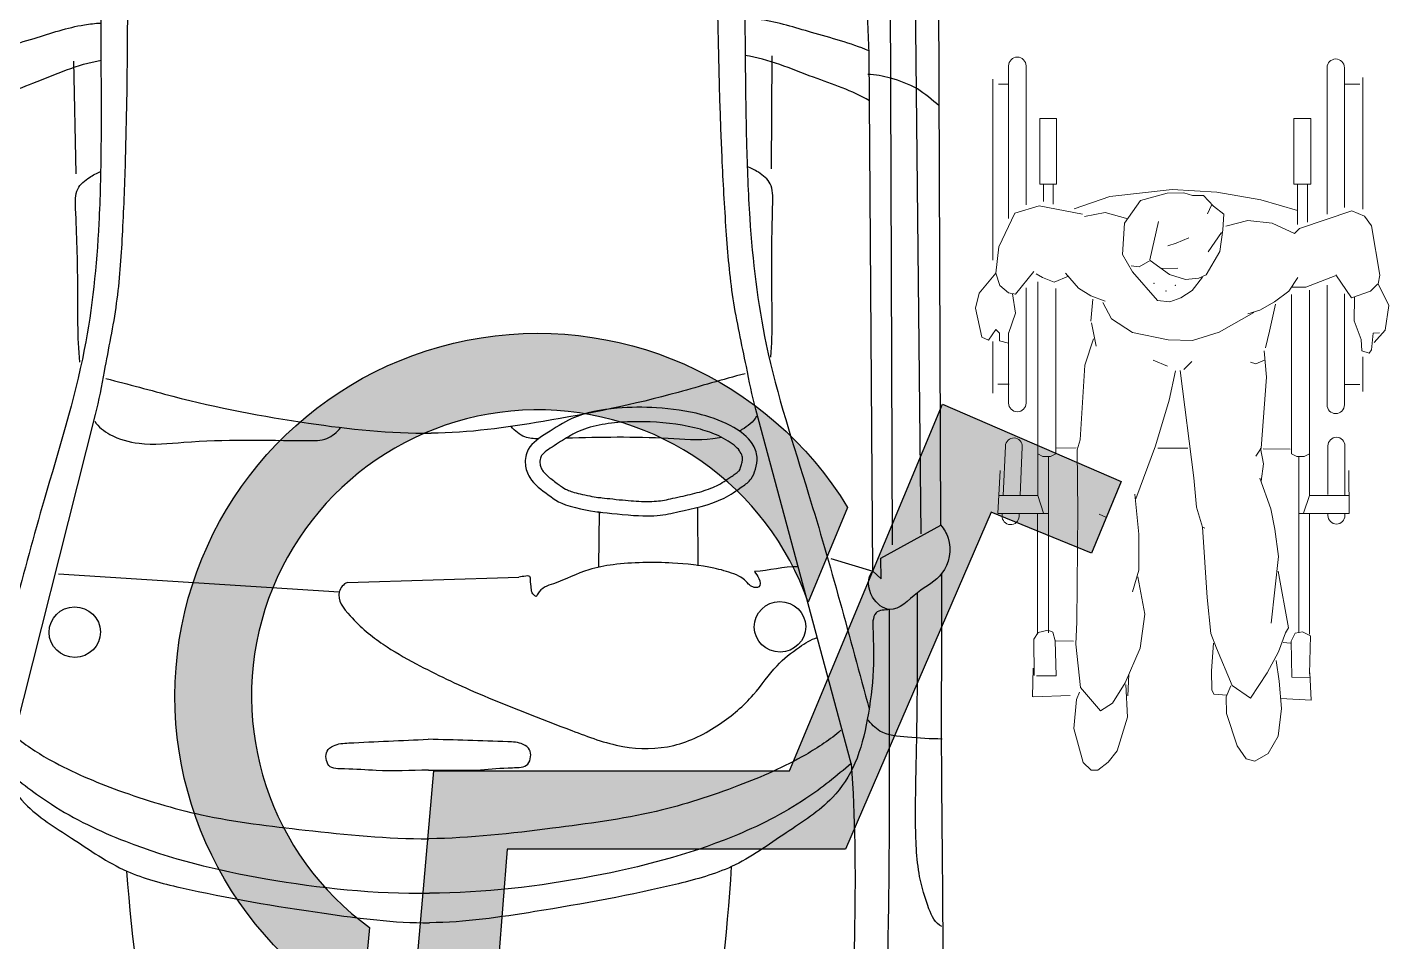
# Model space of a CAD drawing. Header units: millimetres. Extents: x 2508 to 2607, y 837 to 997.
# Drawn here: x 2547.629 to 2549.904, y 869.672 to 871.2 of the extents above; entities that cross this region are included whole.
import ezdxf

# ---------------------------------------------------------------- set-up
doc = ezdxf.new("R2010")
doc.units = ezdxf.units.MM
doc.layers.add('PERSONAS', color=151, linetype='Continuous', lineweight=0)

# ---------------------------------------------------------------- blocks, each defined once
blk = doc.blocks.new('AUDI_A4_P')
for p, q in [((-1.246460763952086, 0.706335508330227), (-0.6540178242619277, 0.5515058532714932)), ((-0.9198240955992105, 0.6157325830257321), (-0.9534327140395931, 0.1467945115141447)), ((-0.2519564947084518, 0.5809092488408396), (-0.0632760170225879, 0.5835352218234675)), ((-0.9377486921007403, 0.133136130707328), (-0.9310269684126524, -0.1536900590143659)), ((-0.823685777372873, -0.2884862600444649), (-0.9144949156628854, -0.2864585336754999)), ((-0.8176983306402121, -0.4527312697390755), (-0.9144949156628854, -0.4527312697390755)), ((-1.246460763952086, -0.7063355083301985), (-0.6540178242619277, -0.5515058532714647)), ((-0.2519564947084518, -0.5809092488408112), (-0.0632760170225879, -0.5835352218234107)), ((-0.9039204074374538, -0.6746805155304685), (-0.9255029013561966, -0.7451678081065154)), ((-0.9255029013561966, -0.7451678081065154), (-0.9387139792985977, -0.7586364673776131)), ((-0.9255029013561966, -0.7451678081065154), (-0.06049986881555469, -0.7451678081065154)), ((-0.06049986881555469, -0.7451678081065154), (0.2978067929874442, -0.7341364192541278)), ((-0.9387139792985977, -0.7586364673776131), (-0.9039204074374538, -0.7586364673776131)), ((-0.9039204074374538, -0.7586364673776131), (-0.8494984927945097, -0.8591587528086961)), ((-0.8820718256856708, -0.7782619471240082), (0.1313208635128831, -0.7819390859213797)), ((-0.8639755005924599, -0.8260646137912602), (0.4208616467915363, -0.8223874749938886)), ((-0.8494984927945097, -0.8591587528086961), (1.25329134644096, -0.8665130028637122))]:
    blk.add_line(p, q)
for centre in [(-1.017446859819017, 0.5891551543121807), (-1.017446859819017, -0.5891551543121523)]:
    blk.add_ellipse(centre, major_axis=(-9.119371893126444e-13, 0.04293211995417322), ratio=0.983266089403692, start_param=4.712388980363804, end_param=10.99557428754339)
for points, knots in [([(-1.008681121539212, 0.7444150908740141), (-1.036099756318094, 0.7444153595342868), (-1.091296525183111, 0.7470627670009833), (-1.171145923717006, 0.7353922303254024), (-1.245375908845347, 0.7176341105503354), (-1.314437986979499, 0.6720987106677683), (-1.362484317373799, 0.5933159601035527), (-1.420990061686553, 0.5123228240051958), (-1.459029713392283, 0.36700388657286), (-1.48779663131495, 0.1989139018565709), (-1.507449799979611, 0.05899935090360486), (-1.507449799979611, 2.842170943040401e-14)], [0, 0, 0, 0, 0.08225590434051355, 0.1651739975256024, 0.2413831572346403, 0.3093898530920152, 0.4053477897991042, 0.5115074020435803, 0.6033493020972516, 0.8436347970298237, 1.017670980150923, 1.017670980150923, 1.017670980150923, 1.017670980150923]), ([(0.9720817784424867, 0.6897203467185875), (0.9562167678443529, 0.6774750534094096), (0.9205650451041834, 0.6527371552120371), (0.8443479488669254, 0.6375632290704516), (0.7596112565328781, 0.5997044974218113), (0.6440186191765633, 0.5716193413091162), (0.508755488022075, 0.5488192521519863), (0.3030610461269703, 0.5312423292705546), (0.06258391987245204, 0.5395352465524184), (-0.1671165605462193, 0.537439160290802), (-0.3629278938579432, 0.5434918183035506), (-0.5625170103124901, 0.5648015593807543), (-0.8316992490622965, 0.6525343464037974), (-1.035899159298253, 0.7055575400016494), (-1.156334253348518, 0.7373582704294108)], [0, 0, 0, 0, 0.05974967922446957, 0.1269278264630923, 0.2300341216700034, 0.3366745036382101, 0.4822248842626108, 0.641323712188603, 0.9549056111732778, 1.203173400679412, 1.330375148798993, 1.542773415638637, 1.802260924455379, 2.17554503030701, 2.17554503030701, 2.17554503030701, 2.17554503030701]), ([(-0.1398220633128062, 0.745346348492177), (-0.1223331650958244, 0.7164724971506189), (-0.09962044241950707, 0.6455469256733579), (-0.06846373264892236, 0.5775383628116231), (-0.06228213453107401, 0.5378931334178105)], [0, 0, 0, 0, 0.1000351432272048, 0.2184418270067335, 0.2184418270067335, 0.2184418270067335, 0.2184418270067335]), ([(-0.05611645683063671, 0.7450328535348376), (-0.04284303317950844, 0.7142992796558758), (-0.02721085312242622, 0.6537072014019429), (-0.004243495419189003, 0.585080202049113), (-0.0005491321640533897, 0.5472426581088428), (0, 0.5380428986172205)], [0, 0, 0, 0, 2.528586248964196, 4.711884567960642, 5.408214832071728, 5.408214832071728, 5.408214832071728, 5.408214832071728]), ([(-1.246460763952086, 0.7063355083302554), (-1.336035712610396, 0.7126743155390045), (-1.527883551737432, 0.7114600925151251), (-1.822649728568592, 0.6991643176883144), (-2.077758723498221, 0.6799619987886558), (-2.23055464119426, 0.6609249276550315), (-2.280552786391354, 0.6550861281943412)], [0, 0, 0, 0, 0.2693745823607027, 0.5745351499600935, 0.8853386944333168, 1.036318733182858, 1.036318733182858, 1.036318733182858, 1.036318733182858]), ([(-1.246460763952086, 0.7063355083302554), (-1.267243317484144, 0.682136921408528), (-1.315904281525491, 0.6209722029425393), (-1.386274287809783, 0.4770876692675472), (-1.439648116575029, 0.2639724880243932), (-1.458306932025039, 0.09153359410660755), (-1.458306932025039, 2.842170943040401e-14)], [0, 0, 0, 0, 0.09477589765036847, 0.2311242171016176, 0.4700258741958336, 0.7400315115747348, 0.7400315115747348, 0.7400315115747348, 0.7400315115747348]), ([(-1.191084278811843, 0.6897364299493631), (-1.206600379812926, 0.6716100391426494), (-1.242198095464801, 0.6166711818221415), (-1.28685104629119, 0.5123458686809954), (-1.331086936384395, 0.370795017520976), (-1.35269134880923, 0.1960379837138362), (-1.367041628227923, 0.06905942080624072), (-1.367041628227923, 2.842170943040401e-14)], [0, 0, 0, 0, 0.07089216780361783, 0.1925845607119597, 0.3348457455278104, 0.507281427840588, 0.7109927877385378, 0.7109927877385378, 0.7109927877385378, 0.7109927877385378]), ([(-0.6540178242619277, 0.5515058532715216), (-0.6303424388307235, 0.5453300236445671), (-0.5682856201995605, 0.5341888658772973), (-0.4694375198751004, 0.5123822751639864), (-0.3520114913227985, 0.5037428201765692), (-0.1448735428118084, 0.4935550723685935), (0.1408334591254743, 0.4930986148240777), (0.4689072845524151, 0.4807727205717356), (0.7523152499891239, 0.497573082299283), (0.9948945193542045, 0.5425017604117386), (1.225265107056998, 0.5882738991001304), (1.46504742075507, 0.5795097997886103), (1.632383733051881, 0.5818565902740147), (1.72889291822014, 0.5745322713381142), (1.736876551272815, 0.5741636003562576)], [0, 0, 0, 0, 0.07332523725422767, 0.1888964821516976, 0.3030393003446282, 0.4258209451540972, 0.8112424228585653, 1.159737155419864, 1.410579568502882, 1.660622690328821, 1.899626526969711, 2.111450368672797, 2.377727443740249, 2.40170301959688, 2.40170301959688, 2.40170301959688, 2.40170301959688]), ([(-0.5666059845977998, 0.5771033064982873), (-0.5241356659532812, 0.5811428224562007), (-0.4371448661534032, 0.5784878743097295), (-0.344080110716618, 0.5810867732628253), (-0.2767467003178581, 0.5835184681571093), (-0.2581741294574726, 0.5610305944451284), (-0.2506853996787299, 0.546528323051291), (-0.2480325077202679, 0.5401608957792234)], [0, 0, 0, 0, 3.267855579229088, 6.568707710326668, 7.399662597450547, 8.09938510936221, 8.621704537030322, 8.621704537030322, 8.621704537030322, 8.621704537030322]), ([(-0.6653738152016899, 0.5528121751363244), (-0.674877647676908, 0.5471716651357212), (-0.6928332766377139, 0.5237720992251127), (-0.7074876236790146, 0.471830155969684), (-0.6961346010025977, 0.3601248509279174), (-0.6995521072419706, 0.2589312145004783), (-0.7008582245588286, 0.165082621701572), (-0.68695628055616, 0.1489295567766078), (-0.6792888972344713, 0.1423350059569373)], [0, 0, 0, 0, 0.8429982473716691, 2.122874509014463, 3.99759854471032, 9.17483816725095, 10.01272160502018, 10.75133556680055, 10.75133556680055, 10.75133556680055, 10.75133556680055]), ([(-0.594280426148714, 0.5338820748031594), (-0.6033791484643416, 0.4963917153118587), (-0.6368324902137488, 0.3857470670780287), (-0.6728889815052526, 0.2049722033105752), (-0.6895722818617287, 0.05966665164751817), (-0.6895722818617287, -0.008930626990178325)], [0, 0, 0, 0, 0.1139078886580294, 0.3411538707748505, 0.5435020045044892, 0.5435020045044892, 0.5435020045044892, 0.5435020045044892]), ([(-2.450222307800004, 0.3353044347013281), (-2.3486052819012, 0.3652295841976354), (-2.120629835234695, 0.4115087746484392), (-1.775855358958495, 0.4652922668164194), (-1.534323017994836, 0.4973306516103264), (-1.417451471569848, 0.5051884619513203)], [0, 0, 0, 0, 0.3173741157027127, 0.6957599244951329, 1.047139902929263, 1.047139902929263, 1.047139902929263, 1.047139902929263]), ([(-1.252587475515327, 2.842170943040401e-14), (-1.252609900565972, 0.02906221120210262), (-1.254622548818588, 0.07753746888479895), (-1.248836226099456, 0.1288245234277383), (-1.249683485514595, 0.1660275526601254), (-1.231773948592547, 0.1715047376908672), (-1.218187762200898, 0.1708145406564086), (-1.207009089409041, 0.1551445010184977), (-1.204640057712595, 0.0968016607270954), (-1.202313725012175, 0.04426954979464881), (-1.200948923248461, 2.842170943040401e-14)], [0, 0, 0, 0, 0.08572768667146151, 0.1381048287220762, 0.1641986386418207, 0.1769751223271088, 0.1890325360309019, 0.202812882293829, 0.2286049423553379, 0.3592553559652326, 0.3592553559652326, 0.3592553559652326, 0.3592553559652326]), ([(-0.9377486921007403, 0.133136130707328), (-0.9403497950938231, 0.139616889475036), (-0.9607249941982445, 0.1560661177607301), (-1.004689657854783, 0.1216196816303068), (-1.040835258088293, 0.07848768330904932), (-1.083586263363202, 0.004924241120903616), (-1.133318815119424, -0.0990825041243113), (-1.178356240959204, -0.2148809614481593), (-1.220167187451693, -0.3220821633616424), (-1.220809245857026, -0.4116812131878476), (-1.183539268495622, -0.4864520219998951), (-1.13560997388862, -0.543455666249173), (-1.083753636119013, -0.5787422176263135), (-1.054057937948073, -0.6160036900255932), (-1.039049810778067, -0.6407330535505196), (-1.035851836489087, -0.651294751817062)], [0, 0, 0, 0, 0.527287580459697, 1.647451295278327, 3.48755798881006, 5.099072907082155, 7.968656938695364, 12.23831327532788, 14.47518702348805, 16.61375652672607, 18.74420214397056, 20.63934285726617, 22.22338886570531, 23.4527314138935, 24.28652860280619, 24.28652860280619, 24.28652860280619, 24.28652860280619]), ([(-1.008681121539212, -0.7444150908739573), (-1.036099756318094, -0.74441535953423), (-1.091296525183054, -0.7470627670009549), (-1.171145923717006, -0.7353922303253739), (-1.24537590884529, -0.7176341105502502), (-1.314437986979499, -0.6720987106677114), (-1.362484317373742, -0.5933159601035243), (-1.420990061686496, -0.5123228240050537), (-1.459029713392397, -0.36700388657286), (-1.48779663131495, -0.1989139018565425), (-1.507449799979611, -0.05899935090354802), (-1.507449799979611, 2.842170943040401e-14)], [0, 0, 0, 0, 0.08225590434051355, 0.1651739975256024, 0.2413831572346481, 0.3093898530920074, 0.4053477897991191, 0.5115074020435951, 0.6033493020972394, 0.8436347970298115, 1.017670980150911, 1.017670980150911, 1.017670980150911, 1.017670980150911]), ([(-1.246460763952086, -0.7063355083301701), (-1.267243317484144, -0.6821369214084427), (-1.315904281525434, -0.620972202942454), (-1.38627428780984, -0.4770876692675188), (-1.439648116575029, -0.2639724880242795), (-1.458306932025039, -0.09153359410655071), (-1.458306932025039, 2.842170943040401e-14)], [0, 0, 0, 0, 0.09477589765036847, 0.2311242171015923, 0.4700258741958083, 0.7400315115747096, 0.7400315115747096, 0.7400315115747096, 0.7400315115747096]), ([(-1.191084278811843, -0.6897364299493063), (-1.206600379812926, -0.6716100391425925), (-1.242198095464857, -0.6166711818220847), (-1.286851046291133, -0.5123458686809954), (-1.331086936384509, -0.3707950175208623), (-1.352691348809287, -0.1960379837137509), (-1.367041628227923, -0.06905942080615546), (-1.367041628227923, 2.842170943040401e-14)], [0, 0, 0, 0, 0.07089216780361783, 0.1925845607119855, 0.334845745527809, 0.5072814278406147, 0.7109927877385361, 0.7109927877385361, 0.7109927877385361, 0.7109927877385361]), ([(-1.252587475515327, 2.842170943040401e-14), (-1.252609900565972, -0.02906221120204577), (-1.254622548818588, -0.07753746888479895), (-1.248836226099456, -0.1288245234276815), (-1.249683485514595, -0.1660275526600969), (-1.231773948592547, -0.1715047376908103), (-1.218187762200841, -0.1708145406563801), (-1.207009089409041, -0.1551445010184409), (-1.204640057712595, -0.09680166072703855), (-1.202313725012175, -0.04426954979456355), (-1.200948923248461, 2.842170943040401e-14)], [0, 0, 0, 0, 0.08572768667146151, 0.1381048287220762, 0.1641986386418207, 0.1769751223271088, 0.1890325360309019, 0.202812882293829, 0.2286049423553659, 0.3592553559652322, 0.3592553559652322, 0.3592553559652322, 0.3592553559652322]), ([(-0.594280426148714, -0.5338820748031026), (-0.6033791484643416, -0.4963917153118018), (-0.6369540488497591, -0.3857568883127271), (-0.6709154136343045, -0.2107215834198257), (-0.6895722818617287, -0.07160097674909593), (-0.6895722818617287, -0.008930626990178325)], [0, 0, 0, 0, 0.1139078886580569, 0.3411538707748502, 0.5260187599620019, 0.5260187599620019, 0.5260187599620019, 0.5260187599620019]), ([(-0.9246077693395023, -0.5473039439901299), (-0.9285416078932371, -0.5497676503435684), (-0.9348257452497251, -0.5549760975240758), (-0.9507546727388672, -0.5584922615360313), (-0.9518265413558993, -0.549192989923057), (-0.9506277163381469, -0.542993771754908), (-0.9447891514245157, -0.5358480958268501), (-0.9348047953146761, -0.5277089981137237), (-0.9259258033592346, -0.5073090128725823), (-0.9148146398343329, -0.4685462079542617), (-0.9075297888049931, -0.4004711516239468), (-0.9076800363183111, -0.3302658188777627), (-0.9192319841315566, -0.2625084783351213), (-0.9408313846911369, -0.2221396806828579), (-0.9488270919921433, -0.1891208951770409), (-0.9653719852797735, -0.1821494976603049), (-0.959875220534741, -0.1767687552875827), (-0.9535671733479489, -0.1736359516538073), (-0.944991976922779, -0.1744756767001832), (-0.9378975348227527, -0.1720669490876219), (-0.9256925551300128, -0.1747461205398224), (-0.9308788781675048, -0.160009295377904), (-0.9310269684126524, -0.1536900590143659)], [0, 0, 0, 0, 0.01385970449171667, 0.02783036125810599, 0.03291374498170126, 0.03799710215326643, 0.04657561113268586, 0.05927044583083681, 0.07622142113420699, 0.1105990613900078, 0.1789801045320964, 0.2766959354785217, 0.3173629153489381, 0.3800771187216906, 0.4110544461815477, 0.4160421168598905, 0.4210283697515667, 0.4277211774754557, 0.438743286986216, 0.4448131032587982, 0.450800549991459, 0.4694463160207903, 0.4694463160207903, 0.4694463160207903, 0.4694463160207903]), ([(-0.7004118419311567, -0.1877360234766741), (-0.7002633521316284, -0.1798776155161477), (-0.698551422145556, -0.1624022822365419), (-0.68695628055616, -0.148929556776551), (-0.6792888972344713, -0.1423350059568804)], [9.436432373430813, 9.436432373430813, 9.436432373430813, 9.436432373430813, 10.01272160502018, 10.75133556680063, 10.75133556680063, 10.75133556680063, 10.75133556680063]), ([(-0.823685777372873, -0.2884862600444649), (-0.8260547536694958, -0.3017239409921615), (-0.8143182082603744, -0.2291021784686222), (-0.797443588774513, -0.2089131281814218), (-0.7716716671250197, -0.1731565649713787), (-0.7423844698366793, -0.1637018548214542), (-0.7107599147561814, -0.1694761871331707), (-0.6897990486979211, -0.2049386237529234), (-0.6593340230206195, -0.2507691933456897), (-0.64820436652343, -0.3161750620429586), (-0.6487090208499922, -0.3891318175618892), (-0.6580920066956537, -0.455774599408926), (-0.6789073563082866, -0.5105762267277214), (-0.7045817225528026, -0.5442608904740496), (-0.7324956146914019, -0.5552704607426335), (-0.7529942320782084, -0.550711738435183), (-0.7716082711289687, -0.5441147140741123), (-0.7858988272239458, -0.5231007439351458), (-0.8108812511400174, -0.4874387427014142), (-0.8259285713455711, -0.4076023445824148), (-0.8350622912803942, -0.3760802849443508), (-0.8214122011536347, -0.2757816683425176), (-0.823685777372873, -0.2884862600444649)], [0, 0, 0, 0, 0.03968995942889905, 0.08963400370965957, 0.1312499810561335, 0.1542862157002941, 0.1797268199962483, 0.2207266217996365, 0.2680991407440647, 0.3447664897443913, 0.4095645020962065, 0.4843001208430498, 0.5415149886030437, 0.5817686637341168, 0.6060665441749372, 0.6262474253611314, 0.6436722375040644, 0.6634685700176949, 0.6988790869095391, 0.7758465355839687, 0.8696393944446256, 0.9077310157190258, 0.9077310157190258, 0.9077310157190258, 0.9077310157190258]), ([(-0.798983489683394, -0.2864005846517728), (-0.7982869775788686, -0.2825973307274694), (-0.7974010633713533, -0.2779287570490112), (-0.7953314345598415, -0.2676799056397101), (-0.7941206718103899, -0.2620411695171185), (-0.790457987319428, -0.2467969737112412), (-0.7882168213402565, -0.2403735988409608), (-0.784112238036073, -0.2312834384659936), (-0.7822837632225514, -0.2284516082204391), (-0.7781343668241902, -0.2227570070778881), (-0.7767041531633936, -0.2208776939098414), (-0.7708064737666973, -0.2130714576690025), (-0.7664373774110231, -0.2071582542103556), (-0.7596073172720708, -0.1996409033097848), (-0.7570802097228011, -0.1972496102351329), (-0.7527443267840113, -0.1939341863469224), (-0.7509747810672138, -0.192910431443778), (-0.7470493449332594, -0.1912435133483257), (-0.7449936092441476, -0.1906712200672018), (-0.7394128552074335, -0.1898861264884886), (-0.7355449476137323, -0.190179114383767), (-0.7313415719984846, -0.191418969771604), (-0.7302649826905849, -0.1918739395894136), (-0.7278242584886243, -0.1932027246617167), (-0.7259763598697759, -0.1946619343241593), (-0.7214749547543988, -0.1997242495786224), (-0.7189441151821825, -0.2032605388812954), (-0.7135079114157179, -0.2117023596281342), (-0.7104219385875012, -0.2167510427517527), (-0.7045471615892325, -0.2260886948035079), (-0.7017399857890609, -0.2305472840353957), (-0.6955765047686668, -0.2408018450904592), (-0.692417636007292, -0.2464643812625127), (-0.6871288028866616, -0.2576940871394697), (-0.6849073481440087, -0.2635368511551519), (-0.681057273402871, -0.2760131504094829), (-0.6794657449777901, -0.2825583321020702), (-0.6755645392559586, -0.3028406853314891), (-0.6741150707582051, -0.3172774480745773), (-0.6726785168395963, -0.3459582970056374), (-0.672741787197026, -0.3602554514037024), (-0.6748951986867269, -0.4034087631784189), (-0.678703001206884, -0.4322226534800393), (-0.6895461841503447, -0.4694249479796611), (-0.693265660630459, -0.4796115427224947), (-0.7003827309072221, -0.4946409189829239), (-0.7032727335861182, -0.4999839413501945), (-0.7094284620459348, -0.5098208513176985), (-0.7126390659039998, -0.5141525968880671), (-0.7188618242552138, -0.5207569069286251), (-0.7218281363822143, -0.5232031397081869), (-0.7280549631140047, -0.5269378028470442), (-0.7312706036352097, -0.5281223779356026), (-0.7350090312317548, -0.5287467251143596), (-0.7359855001198525, -0.5287859473714889), (-0.7391990278873664, -0.5285076357701257), (-0.7412557163079327, -0.5281431687229485), (-0.7460252604555535, -0.5269443217312926), (-0.7488895323114093, -0.5261029771753556), (-0.7529816098560218, -0.5246738573956691), (-0.7543972515776431, -0.5239977042959651), (-0.7555877878027104, -0.523278393505251), (-0.7557023505671623, -0.5231938227965998), (-0.7565546484690913, -0.5224173985567688), (-0.7571688418235567, -0.5217815562413364), (-0.7591479182497665, -0.5193910241513322), (-0.7607139492035913, -0.5171883508494943), (-0.7641920630823051, -0.5121278224981722), (-0.7658571510021943, -0.5097135699068644), (-0.7689538428686546, -0.5051719494991289), (-0.7704364845774307, -0.5029672530202163), (-0.7746545909218412, -0.4964879040661572), (-0.7771551569699113, -0.4923527564175743), (-0.7814537727559241, -0.4841191337089299), (-0.7833579647614783, -0.4797976007516525), (-0.786952924356001, -0.4703632375833706), (-0.7885994150249758, -0.4653492867340105), (-0.7931122674312405, -0.4499168827782967), (-0.7955409169975383, -0.4391314565803555), (-0.7989859174350613, -0.4229297409119681), (-0.8002295945887568, -0.4169804054657504), (-0.8024772758106451, -0.4065401622872287), (-0.8034382955931392, -0.4020012976364171), (-0.805693336653178, -0.3890192886289583), (-0.8065598127440126, -0.3808298502648313), (-0.8063056337262537, -0.3626962988586513), (-0.8060628930797975, -0.3569248763249675), (-0.805237731691534, -0.3449407629617554), (-0.8047370658941873, -0.3390737401913384), (-0.8027665479307302, -0.3194530004236924), (-0.8006891126113942, -0.3028248047538682), (-0.7994450982157559, -0.2918972603968655), (-0.7992756439896311, -0.2903626992030865), (-0.7990987262207341, -0.2883988829244117), (-0.7990535004690855, -0.2878932184258645), (-0.7990019773562267, -0.2869027973710558), (-0.7989917395817656, -0.2866771958332777), (-0.798983489683394, -0.2864005846517728)], [0.4970331518743195, 0.4970331518743195, 0.4970331518743195, 0.4970331518743195, 0.7234440976721923, 0.7234440976721923, 0.9746358111319036, 0.9746358111319036, 1.509640338772372, 1.509640338772372, 2.04464486641284, 2.04464486641284, 2.271060810932449, 2.271060810932449, 2.862376324879863, 2.862376324879863, 3.217653772372462, 3.217653772372462, 3.537253070677373, 3.537253070677373, 3.856852368982284, 3.856852368982284, 4.368613159126638, 4.368613159126638, 4.584626911114892, 4.584626911114892, 4.992689984759346, 4.992689984759346, 5.400753058403799, 5.400753058403799, 5.808816132048253, 5.808816132048253, 6.216879205692706, 6.216879205692706, 6.778715798636855, 6.778715798636855, 7.350370525239851, 7.350370525239851, 7.922025251842846, 7.922025251842846, 9.065334705048835, 9.065334705048835, 10.20864415825483, 10.20864415825483, 12.4952630646668, 12.4952630646668, 13.40989555546502, 13.40989555546502, 13.92908799447, 13.92908799447, 14.44828043347499, 14.44828043347499, 14.9098846211, 14.9098846211, 15.37148880872501, 15.37148880872501, 15.62523953239992, 15.62523953239992, 15.87899025607483, 15.87899025607483, 16.12087491770187, 16.12087491770187, 16.36275957932892, 16.36275957932892, 16.516350448465, 16.516350448465, 16.66994131760109, 16.66994131760109, 16.92152084233934, 16.92152084233934, 17.1366760113884, 17.1366760113884, 17.35183118043746, 17.35183118043746, 17.78214151853557, 17.78214151853557, 18.20497447847547, 18.20497447847547, 18.62780743841536, 18.62780743841536, 19.47347335829514, 19.47347335829514, 19.97892280272601, 19.97892280272601, 20.48437224715687, 20.48437224715687, 21.47511887508725, 21.47511887508725, 21.85914421187706, 21.85914421187706, 22.16288355239377, 22.16288355239377, 22.77036223342717, 22.77036223342717, 22.90049326286089, 22.90049326286089, 22.95122122653483, 22.95122122653483, 22.96429810070754, 22.96429810070754, 22.96429810070754, 22.96429810070754]), ([(-0.700179216550282, -0.4940088056693241), (-0.7012586641106964, -0.4891606137990152), (-0.7062527550953064, -0.4596799669177187), (-0.6973165348923658, -0.3717542019346922), (-0.6986293323209907, -0.2919901257905906), (-0.6997203180807219, -0.233910861302121)], [1.749252700897495, 1.749252700897495, 1.749252700897495, 1.749252700897495, 2.122874509014463, 3.99759854471032, 8.307431816899932, 8.307431816899932, 8.307431816899932, 8.307431816899932]), ([(-2.450222307800004, -0.3353044347012712), (-2.3486052819012, -0.3652295841975786), (-2.120629835234695, -0.4115087746483255), (-1.775855358958495, -0.4652922668163342), (-1.534323017994836, -0.4973306516102696), (-1.417451471569848, -0.5051884619512634)], [0, 0, 0, 0, 0.3173741157027127, 0.6957599244951329, 1.047139902929263, 1.047139902929263, 1.047139902929263, 1.047139902929263]), ([(-0.6540178242619277, -0.5515058532714363), (-0.6303424388307235, -0.5453300236444818), (-0.5682856201995605, -0.534188865877212), (-0.4694375198751004, -0.512382275163958), (-0.3520114913227985, -0.503742820176484), (-0.1448735428118084, -0.4935550723684798), (0.1408334591253606, -0.4930986148240493), (0.4689072845525288, -0.4807727205716503), (0.7523152499890102, -0.4975730822992261), (0.9948945193542045, -0.5425017604116817), (1.225265107057055, -0.5882738991000167), (1.465047420755013, -0.5795097997886103), (1.632383733051824, -0.5818565902737589), (1.72889291822014, -0.5745322713380574), (1.736876551272815, -0.5741636003562007)], [0, 0, 0, 0, 0.07332523725422187, 0.1888964821516918, 0.3030393003446223, 0.4258209451540914, 0.8112424228585595, 1.159737155419859, 1.410579568502876, 1.660622690328821, 1.899626526969706, 2.111450368672792, 2.377727443740244, 2.401703019596874, 2.401703019596874, 2.401703019596874, 2.401703019596874]), ([(0.9720817784424867, -0.6897203467185022), (0.9562167678443529, -0.6774750534093243), (0.920565045104297, -0.6527371552120087), (0.8443479488669254, -0.6375632290703379), (0.7596112565328781, -0.5997044974218397), (0.6440186191765633, -0.5716193413090025), (0.5087554880221319, -0.5488192521519579), (0.3030610461269703, -0.5312423292704409), (0.0625839198723952, -0.5395352465522478), (-0.1671165605461056, -0.5374391602907735), (-0.3629278938580001, -0.5434918183035222), (-0.5625170103124901, -0.5648015593806122), (-0.8316992490623534, -0.652534346403769), (-1.035899159298253, -0.7055575400015925), (-1.156334253348518, -0.737358270429354)], [0, 0, 0, 0, 0.05974967922445464, 0.1269278264630773, 0.2300341216699885, 0.3366745036381952, 0.4822248842625959, 0.6413237121885881, 0.9549056111732629, 1.203173400679397, 1.330375148798979, 1.542773415638619, 1.802260924455368, 2.175545030306999, 2.175545030306999, 2.175545030306999, 2.175545030306999]), ([(-0.6653738152016899, -0.5528121751362676), (-0.674877647676908, -0.5471716651356644), (-0.6830201618975593, -0.5365604357211851), (-0.6890705329378761, -0.5250888846506712), (-0.689791279730855, -0.5236504893000813)], [0, 0, 0, 0, 0.8429982473716691, 0.9626806120840254, 0.9626806120840254, 0.9626806120840254, 0.9626806120840254]), ([(-0.5666059845977998, -0.5771033064982021), (-0.5241356659532812, -0.5811428224561439), (-0.4371448661534032, -0.5784878743096726), (-0.344080110716618, -0.5810867732627685), (-0.2767467003178581, -0.5835184681570524), (-0.2581741294574726, -0.5610305944450715), (-0.2506853996787299, -0.5465283230512341), (-0.2480325077202679, -0.5401608957791666)], [0, 0, 0, 0, 3.267855579229088, 6.568707710326668, 7.399662597450547, 8.09938510936221, 8.621704537030322, 8.621704537030322, 8.621704537030322, 8.621704537030322]), ([(-0.1398220633128062, -0.7453463484921201), (-0.1223331650958244, -0.716472497150562), (-0.09962044241950707, -0.6455469256733011), (-0.06846373264892236, -0.5775383628115662), (-0.06228213453107401, -0.5378931334177537)], [0, 0, 0, 0, 0.1000351432272048, 0.2184418270067335, 0.2184418270067335, 0.2184418270067335, 0.2184418270067335]), ([(-0.05611645683063671, -0.7450328535347523), (-0.04284303317950844, -0.714299279655819), (-0.02721085312242622, -0.6537072014018577), (-0.004243495419189003, -0.5850802020490562), (-0.0005491321640533897, -0.5472426581087859), (0, -0.5380428986171637)], [0, 0, 0, 0, 2.528586248964196, 4.711884567960642, 5.408214832071728, 5.408214832071728, 5.408214832071728, 5.408214832071728]), ([(-1.246460763952086, -0.7063355083301701), (-1.336035712610396, -0.7126743155389192), (-1.527883551737546, -0.7114600925150114), (-1.822649728568479, -0.699164317688286), (-2.077758723498391, -0.6799619987886558), (-2.23055464119426, -0.6609249276549463), (-2.280552786391354, -0.6550861281942559)], [0, 0, 0, 0, 0.2693745823607027, 0.5745351499600924, 0.8853386944333157, 1.03631873318286, 1.03631873318286, 1.03631873318286, 1.03631873318286]), ([(-2.240164469526746, -0.6841416137388023), (-2.219058507819796, -0.6984816541037446), (-2.163468181360201, -0.7117049489575322), (-2.047848742448025, -0.733462835963735), (-1.883566904407985, -0.7523980508318004), (-1.678476957188593, -0.7623332406075178), (-1.447043723513957, -0.7688332151982991), (-1.217705946222395, -0.7708589175603322), (-1.059165210111303, -0.7713646045173164), (-0.9898747758275022, -0.7722711088951542)], [0, 0, 0, 0, 0.07614764418993573, 0.1659032532427238, 0.3556719840498815, 0.5698710681021171, 0.7823249081538506, 1.050047116179755, 1.257935617189636, 1.257935617189636, 1.257935617189636, 1.257935617189636]), ([(-1.207017555522384, -0.858849012917176), (-1.20677266200363, -0.8394400921128522), (-1.203796886927023, -0.8053741663173639), (-1.199897857628628, -0.7570993313616157), (-1.180499543020858, -0.7401551778467592), (-1.172880112024586, -0.7338395333417509)], [0, 0, 0, 0, 1.462158787484422, 2.651105013609531, 3.386320643224715, 3.386320643224715, 3.386320643224715, 3.386320643224715]), ([(-0.9898747758275022, -0.7722711088951542), (-0.9909574821039087, -0.7646407013152157), (-0.9897592455108679, -0.7485954956976002), (-1.003958243119769, -0.7453481091391154), (-1.008681121539212, -0.7444150908739573)], [0, 0, 0, 0, 0.02274132099267442, 0.03717478613921385, 0.03717478613921385, 0.03717478613921385, 0.03717478613921385]), ([(-0.8494984927945097, -0.8591587528086961), (-0.8561308580291325, -0.8642135168253446), (-0.8805512932995612, -0.8796381163631679), (-0.9351748396289281, -0.8678582049783188), (-0.9582873171091251, -0.8181188223544495), (-1.0021590920785, -0.7789836425508838), (-0.9697230394354506, -0.7368721892499934), (-0.9359713228124633, -0.7348836917181814), (-0.9255029013561966, -0.7451678081065154)], [0, 0, 0, 0, 0.02486399899173317, 0.08462665621637182, 0.1362470719176194, 0.1900683211478188, 0.2245198725716832, 0.2681841336441373, 0.2681841336441373, 0.2681841336441373, 0.2681841336441373]), ([(-0.1491308199053947, -0.8616082030108885), (-0.138919086428416, -0.8498749425407937), (-0.1166153499568168, -0.8254178762302615), (-0.1026459186448392, -0.7842439452692815), (-0.09574031733041011, -0.755599492757085), (-0.09588275465353036, -0.7427203755094922)], [1.808085697733259, 1.808085697733259, 1.808085697733259, 1.808085697733259, 2.918873689789895, 4.131288299117762, 5.101509953527924, 5.101509953527924, 5.101509953527924, 5.101509953527924]), ([(-1.520213808541257, -0.8557878012713616), (-1.515283148125548, -0.8444760265802529), (-1.48291448306145, -0.8307888076320182), (-1.425217795158062, -0.814192047490252), (-1.326135541456665, -0.8122100454528436), (-1.169185816513163, -0.8179544254983568), (-1.042138359258956, -0.8190679487973966), (-0.9623692399325137, -0.8193204249149346)], [0, 0, 0, 0, 0.03649917334997496, 0.09237393050697615, 0.1867836629064857, 0.3273982428615445, 0.5667067597200359, 0.5667067597200359, 0.5667067597200359, 0.5667067597200359]), ([(-1.959250107420871, -0.8423688513009324), (-1.921689458626986, -0.8499807637150809), (-1.775334732229908, -0.8558473229782919), (-1.524491532859656, -0.8587852415998896), (-1.219362869446968, -0.8565412138315764), (-1.02187368644752, -0.8597483509347512), (-0.9300696272562163, -0.8602723513019157)], [0, 0, 0, 0, 0.1148972822364895, 0.4370608856273346, 0.7542691053940469, 1.029685620385832, 1.029685620385832, 1.029685620385832, 1.029685620385832])]:
    blk.add_open_spline(points, degree=3, knots=knots)
blk.add_open_spline([(-0.9176224148179699, -0.6203017352565325), (-0.9160826609800097, -0.5959043818739076), (-0.9238608417080059, -0.5717396970164259), (-0.9246077693395023, -0.5473039439901299)], degree=3)
blk = doc.blocks.new('disc')
h = blk.add_hatch(color=0)
edge = h.paths.add_edge_path()
edge.add_line((-0.0656334980885731, 0.4407347073938581), (0.3526087995051057, 0.4398347656751866))
edge.add_line((0.3526087995051057, 0.4398347656751866), (0.3526087995051057, 0.5748432274667721))
edge.add_line((0.3526087995051057, 0.5748432274667721), (-0.07692140816288884, 0.575767457647089))
edge.add_line((-0.07692140816288884, 0.575767457647089), (-0.1007305296589038, 0.8725198232550611))
edge.add_arc((-0.1217039004209255, 1.033911478708433), 0.1627487288157153, 277.4042782646906, 581.4772754982926)
edge.add_line((-0.2436382537744066, 0.9261192609774298), (-0.1735598644409038, 0.1249737843190815))
edge.add_line((-0.1735598644409038, 0.1249737843190815), (0.420859355792345, 0.1249737843190815))
edge.add_line((0.420859355792345, 0.1249737843190815), (0.6762823915451008, -0.4874124716207007))
edge.add_line((0.6762823915451008, -0.4874124716207007), (0.9750609934635577, -0.3583394971865346))
edge.add_line((0.9750609934635577, -0.3583394971865346), (0.9251513534582045, -0.238543509705778))
edge.add_line((0.9251513534582045, -0.238543509705778), (0.757509245104302, -0.3071906686964212))
edge.add_line((0.757509245104302, -0.3071906686964212), (0.5144329489194206, 0.2558347656740807))
edge.add_line((0.5144329489194206, 0.2558347656740807), (-0.05125247602700256, 0.2558347656740807))
edge.add_line((-0.05125247602700256, 0.2558347656740807), (-0.06565788257285021, 0.4407347598626075))
edge.add_line((-0.06565788257285021, 0.4407347598626075), (-0.0656334980885731, 0.4407347073938581))
h = blk.add_hatch(color=0)
edge = h.paths.add_edge_path()
edge.add_arc((-3.183231456205249e-12, -9.094947017729282e-13), 0.478117870613346, 125.96659344852529, 340.8810118905234, ccw=False)
edge.add_line((-0.2808050568455656, 0.3869692730058887), (-0.2942146124732972, 0.5299213478301681))
edge.add_arc((-2.273736754432321e-12, -6.821210263296962e-13), 0.6061178706146972, 119.0392230393792, 328.6906760572423)
edge.add_line((0.5178515166662692, -0.3149740937969909), (0.4517450890125474, -0.156598444278643))
at = {"color": 0}
for points in [[(-0.0656334980885731, 0.4407347073938581), (0.3526087995051057, 0.4398347656751866), (0.3526087995051057, 0.5748432274667721), (-0.07692140816288884, 0.575767457647089), (-0.1007305296589038, 0.8725198232550611, 4.016230081423687), (-0.2436382537744066, 0.9261192609774298), (-0.1735598644409038, 0.1249737843190815), (0.420859355792345, 0.1249737843190815), (0.6762823915451008, -0.4874124716207007), (0.9750609934635577, -0.3583394971865346), (0.9251513534582045, -0.238543509705778), (0.757509245104302, -0.3071906686964212), (0.5144329489194206, 0.2558347656740807), (-0.05125247602700256, 0.2558347656740807), (-0.06565788257285021, 0.4407347598626075)], [(0.4517450890125474, -0.156598444278643, -1.362760466499573), (-0.2808050568455656, 0.3869692730058887), (-0.2942146124732972, 0.5299213478301681, 1.299129703638091), (0.5178515166662692, -0.3149740937969909)]]:
    blk.add_lwpolyline(points, format="xyb", close=True, dxfattribs=at)
blk = doc.blocks.new('ui')
at = {"layer": 'PERSONAS', "lineweight": 20}
for p, q in [((8226.65474263243, -953.9488244992253), (8226.667761679584, -953.9362848628289)), ((8226.667761679584, -953.9362848628289), (8226.678787043531, -953.9358806718201)), ((8226.678787043531, -953.9358806718201), (8226.696399835484, -953.9492945403917)), ((8226.638859613528, -954.0055245811609), (8226.65474263243, -953.9488244992253)), ((8226.696399835484, -953.9492945403917), (8226.711528602285, -953.9685552969686)), ((8226.711528602285, -953.9685552969686), (8226.728526602557, -954.0245214275828)), ((8226.91155853522, -953.9765476545117), (8226.926809017486, -953.9550006215113)), ((8226.926809017486, -953.9550006215113), (8226.941422456764, -953.9511747050519)), ((8226.941422456764, -953.9511747050519), (8226.963756439298, -953.9639751284076)), ((8226.963756439298, -953.9639751284076), (8226.980153224127, -953.9930068071435)), ((8226.89419971646, -954.030622593139), (8226.91155853522, -953.9765476545117)), ((8226.980153224127, -953.9930068071435), (8226.986088860234, -954.0394206393967)), ((8226.643450713278, -954.05441823192), (8226.638859613528, -954.0055245811609)), ((8226.650043914522, -954.0744743559635), (8226.68362127451, -954.0353230047886)), ((8226.68362127451, -954.0353230047886), (8226.703506670508, -954.0481780840937)), ((8226.728526602557, -954.0245214275828), (8226.725865256938, -954.079064883671)), ((8226.893425163576, -954.0586376712154), (8226.89419971646, -954.030622593139)), ((8226.570025159861, -954.0586535658431), (8226.570733219889, -954.1067463037534)), ((8226.571097167427, -954.0584830729595), (8226.632747516782, -954.0609566450703)), ((8226.648621166094, -954.0665518526921), (8226.643450713278, -954.05441823192)), ((8226.703506670508, -954.0481780840937), (8226.724909940303, -954.0819976240009)), ((8226.729205245007, -954.0600683674338), (8226.73101532077, -954.0965401876265)), ((8226.89470122104, -954.0616127669282), (8226.872872964994, -954.0629461216295)), ((8226.90124501587, -954.0768694591306), (8226.893425163576, -954.0586376712154)), ((8226.903463735038, -954.0777021834465), (8226.933978316452, -954.0566825498254)), ((8226.933978316452, -954.0566825498254), (8226.961865343448, -954.0987566996928)), ((8226.986088860234, -954.0394206393967), (8226.982206726227, -954.0850037012196)), ((8227.035388526618, -954.0530190396139), (8226.984666868559, -954.0561173155847)), ((8227.033171565217, -954.0989797202483), (8227.035388526618, -954.0530190396139)), ((8226.642006234615, -954.1464932059234), (8226.650043914522, -954.0744743559635)), ((8226.724909940303, -954.0819976240009), (8226.749658154204, -954.1402405653089)), ((8226.86930380985, -954.0705244380979), (8226.868850287115, -954.1022328180779)), ((8226.872872964994, -954.0629461216295), (8226.86930380985, -954.0705244380979)), ((8226.877039309938, -954.1398470424729), (8226.903463735038, -954.0777021834465)), ((8226.572761115274, -954.094445874146), (8226.571932083098, -954.1552608773518)), ((8226.609418758188, -954.0936918713405), (8226.576672747935, -954.0939241369315)), ((8226.609418758188, -954.0936918713405), (8226.607542108144, -954.1522803966518)), ((8226.868850287115, -954.1022328180779), (8226.872363926363, -954.1485927327603)), ((8226.961865343448, -954.0987566996928), (8226.98085125868, -954.1340300878555)), ((8226.982206726227, -954.0850037012196), (8226.977025342221, -954.1194166485775)), ((8227.003264910469, -954.0916183086529), (8227.002245158885, -954.1517511082575)), ((8227.003264910469, -954.0916183086529), (8227.033293943387, -954.0910714237534)), ((8227.034608177752, -954.1606332803503), (8227.032490714855, -954.0973825789615)), ((8226.604098604896, -954.1668152008651), (8226.607542108144, -954.1522803966518)), ((8226.608780513405, -954.1522527536772), (8226.638267767674, -954.1514762669112)), ((8226.643898892064, -954.184247974189), (8226.642006234615, -954.1464932059234)), ((8226.749658154204, -954.1402405653089), (8226.757512026365, -954.1969312464216)), ((8226.867791523295, -954.1645515316131), (8226.877039309938, -954.1398470424729)), ((8226.98085125868, -954.1340300878555), (8226.992755324467, -954.1656118570327)), ((8226.988548377958, -954.1496070334424), (8227.000767886651, -954.1482843594649)), ((8227.002245158885, -954.1517511082575), (8227.0084962379, -954.1652604973578)), ((8226.571932083098, -954.1552608773518), (8226.57931981003, -954.1662426044868)), ((8226.578350469581, -954.16364338318), (8226.578350469581, -954.3651298832037)), ((8226.57931981003, -954.1662426044868), (8226.596004155082, -954.1698155397344)), ((8226.59643549393, -954.459765922219), (8226.59643549393, -954.1658558461668)), ((8226.597024388237, -954.1695455237923), (8226.604098604896, -954.1668152008651)), ((8226.86178873845, -954.224880768591), (8226.867791523295, -954.1645515316131)), ((8226.997839889362, -954.1738976989645), (8226.980359355137, -954.2687804271709)), ((8226.992755324467, -954.1656118570327), (8226.997839889362, -954.1738976989645)), ((8227.0084962379, -954.1652604973578), (8227.020793826521, -954.1674358041446)), ((8227.014799912742, -954.459765922219), (8227.014799912742, -954.1658558461668)), ((8227.020793826521, -954.1674358041446), (8227.034608177752, -954.1606332803503)), ((8227.03288493709, -954.16364338318), (8227.03288493709, -954.3651298832037)), ((8226.645549501736, -954.3679466202111), (8226.643898892064, -954.184247974189)), ((8226.757512026365, -954.1969312464216), (8226.746016506375, -954.2593124551304)), ((8226.968620818798, -954.1818993299612), (8226.98090591463, -954.2932662925132)), ((8226.736676146931, -954.2343830924374), (8226.747473902768, -954.2700563760818)), ((8226.854126754866, -954.3423148380871), (8226.86178873845, -954.224880768591)), ((8226.747473902768, -954.2700563760818), (8226.747601528907, -954.3303214646266)), ((8226.98090591463, -954.2932662925132), (8226.974567386096, -954.3385542122078)), ((8226.747601528907, -954.3303214646266), (8226.74083652947, -954.3970523043126)), ((8226.844158290764, -954.3757624209802), (8226.854126754866, -954.3423148380871)), ((8226.854126754866, -954.3423148380871), (8226.857592885042, -954.3404118717363)), ((8226.974567386096, -954.3385542122078), (8226.967986809785, -954.3729983915373)), ((8226.512176127568, -954.3651030814226), (8226.516015553005, -954.4366896512447)), ((8226.596705373417, -954.3651298832037), (8226.512187160824, -954.3651298832037)), ((8226.519106348458, -954.3612134527348), (8226.519286133025, -954.3650789819485)), ((8226.547712166337, -954.3651298832037), (8226.547468662393, -954.3598943303032)), ((8226.578768456202, -954.3948485204864), (8226.588519153593, -954.3656447817784)), ((8226.644354878841, -954.4712151326576), (8226.645549501736, -954.3679466202111)), ((8226.681150825594, -954.3636522241859), (8226.693284446368, -954.35848177137)), ((8226.839304842455, -954.4248668875434), (8226.844158290764, -954.3757624209802)), ((8226.967986809785, -954.3729983915373), (8226.949522468469, -954.4238065621239)), ((8227.014530033255, -954.3651298832037), (8227.099048245847, -954.3651298832037)), ((8227.03246695047, -954.3948485204864), (8227.02271625308, -954.3656447817784)), ((8227.063551824946, -954.3641334244157), (8227.063551824946, -954.3615664290055)), ((8227.091944798296, -954.3615664290055), (8227.091944798296, -954.3654361368217)), ((8227.099048245847, -954.3651298832037), (8227.098538840253, -954.436817529785)), ((8226.578530518713, -954.3950650411598), (8226.513783086953, -954.3950650411598)), ((8226.520680775348, -954.3950650411598), (8226.524523858277, -954.4776947666969)), ((8226.552886172212, -954.4763756442653), (8226.549112226428, -954.3952324293159)), ((8226.57852015836, -954.3950650411598), (8226.57852015836, -954.7522218113309)), ((8226.742495872795, -954.3895762994534), (8226.775397983187, -954.4780892894969)), ((8227.032704887959, -954.3950650411598), (8227.098835529463, -954.3950650411598)), ((8227.032715248311, -954.3950650411598), (8227.032715248311, -954.7379582454387)), ((8227.063551824946, -954.4781736582618), (8227.063551824946, -954.3969427281982)), ((8227.091944798296, -954.3950650411598), (8227.091944798296, -954.4781736582618)), ((8226.816600458895, -954.603875078391), (8226.839304842455, -954.4248668875434)), ((8226.951861743106, -954.418854733106), (8226.956015595262, -954.4481596915894)), ((8226.956015595262, -954.4481596915894), (8226.950646819429, -954.4741774851163)), ((8226.587321285095, -954.4602497859187), (8226.57852015836, -954.4648685590391)), ((8226.599808761184, -954.4602497859187), (8226.587321285095, -954.4602497859187)), ((8226.608609887917, -954.4648685590391), (8226.599808761184, -954.4602497859187)), ((8226.608609887917, -954.7408109586186), (8226.608609887917, -954.4648685590391)), ((8226.649634643556, -954.4882459264982), (8226.644354878841, -954.4712151326576)), ((8226.942996548109, -954.4606993279876), (8226.951696213659, -954.4741540611367)), ((8227.002625518755, -954.4648685590391), (8227.011426645488, -954.4602497859187)), ((8227.002625518755, -954.7308264624944), (8227.002625518755, -954.4648685590391)), ((8227.011426645488, -954.4602497859187), (8227.023914121577, -954.4602497859187)), ((8227.023914121577, -954.4602497859187), (8227.032715248311, -954.4648685590391)), ((8226.64303553018, -954.4745198651935), (8226.608493529964, -954.474095029379)), ((8226.657319270045, -954.6130145278503), (8226.649634643556, -954.4882459264982)), ((8226.775397983187, -954.4780892894969), (8226.798103626177, -954.5545763867221)), ((8226.829212230992, -954.4744382720737), (8226.779159874106, -954.4741556227355)), ((8226.951696213659, -954.4741540611367), (8226.960639488583, -954.5925950651445)), ((8227.000153224108, -954.4724347621132), (8226.955247233918, -954.4730994889424)), ((8226.53001523601, -954.6669431379405), (8226.53001523601, -954.5495366764108)), ((8226.559209553365, -954.5495366764108), (8226.559209553365, -954.7422373152067)), ((8226.798103626177, -954.5545763867221), (8226.808991091304, -954.6033294936105)), ((8227.061918182977, -954.7465163849747), (8227.061918182977, -954.5464725290467)), ((8227.091112500331, -954.5464725290467), (8227.091112500331, -954.7322528190825)), ((8226.503877829997, -954.5659558111793), (8226.503877829997, -954.6523768500929)), ((8226.530779016432, -954.5811755156074), (8226.512206702424, -954.5811755156074)), ((8227.116640267683, -954.5803555965404), (8227.092535723303, -954.5803555965404)), ((8227.121838680221, -954.5688085243573), (8227.121838680221, -954.6267024314884)), ((8226.822698160213, -954.6054777657746), (8226.836021986142, -954.619090733252)), ((8226.960639488583, -954.5925950651445), (8226.956726122604, -954.6367789346596)), ((8226.671924098742, -954.6570970833191), (8226.657319270045, -954.6130145278503)), ((8226.77124569263, -954.6213206705643), (8226.795512934175, -954.6109797649324)), ((8226.94298342236, -954.615132594693), (8226.9342515962, -954.6176821459312)), ((8226.957424157157, -954.6210145972464), (8226.94298342236, -954.615132594693)), ((8226.529808641977, -954.6494786453977), (8226.514501869917, -954.653297907992)), ((8226.514501869917, -954.653297907992), (8226.514749585334, -954.6661108913895)), ((8226.668698638716, -954.6838049135467), (8226.676219297358, -954.6444401371709)), ((8226.959284021037, -954.6416214517785), (8226.96586303575, -954.6698223600843)), ((8227.118922363514, -954.6555206719231), (8227.120377173025, -954.6367773730608)), ((8227.120377173025, -954.6367773730608), (8227.132117629955, -954.6326744672924)), ((8227.136144540464, -954.6383278793792), (8227.132117629955, -954.6326744672924)), ((8227.136144540464, -954.6383278793792), (8227.138880905237, -954.6664563840995)), ((8227.140475277458, -954.6505081702826), (8227.159293770615, -954.6712559075577)), ((8226.485471595457, -954.6595470415932), (8226.474508582318, -954.7083040789812)), ((8226.496206023925, -954.6544078207489), (8226.485471595457, -954.6595470415932)), ((8226.508862780212, -954.6726738390471), (8226.496206023925, -954.6544078207489)), ((8226.514749585334, -954.6661108913895), (8226.508862780212, -954.6726738390471)), ((8226.541319044582, -954.6999471578101), (8226.529647375968, -954.665869087542)), ((8226.73693112598, -954.6675830277572), (8226.70174362574, -954.6904167218281)), ((8226.796496741264, -954.6550543225503), (8226.73693112598, -954.6675830277572)), ((8226.837073318118, -954.6541485953885), (8226.796496741264, -954.6550543225503)), ((8226.881475811433, -954.6678563075047), (8226.837073318118, -954.6541485953885)), ((8226.939607879243, -954.7008560081695), (8226.881475811433, -954.6678563075047)), ((8226.96586303575, -954.6698223600843), (8226.975615218726, -954.714751112112)), ((8227.107446610069, -954.686917096883), (8227.118922363514, -954.6555206719231)), ((8227.138880905237, -954.6664563840995), (8227.149482578563, -954.666746647722)), ((8227.159293770615, -954.6712559075577), (8227.165120094825, -954.7127725667424)), ((8226.670622528136, -954.7229588741184), (8226.667354102361, -954.6862847320526)), ((8226.70174362574, -954.6904167218281), (8226.687653321978, -954.7176791094034)), ((8226.949488113301, -954.7044851632118), (8226.929758877157, -954.6986260454332)), ((8227.10806248954, -954.7263160767698), (8227.107446610069, -954.686917096883)), ((8226.474508582318, -954.7083040789812), (8226.480814908566, -954.7331451814925)), ((8226.536611454174, -954.7322621346202), (8226.541319044582, -954.6999471578101)), ((8226.691555756766, -954.7200418080165), (8226.66725728325, -954.7289835213423)), ((8226.77893679161, -954.7207409527446), (8226.737049688385, -954.7688342092524)), ((8226.799316988256, -954.7186863404704), (8226.77893679161, -954.7207409527446)), ((8226.817670456072, -954.7256260844488), (8226.799316988256, -954.7186863404704)), ((8226.97430191434, -954.7186301229221), (8226.949488113301, -954.7044851632118)), ((8226.99814440108, -954.7362964873764), (8226.97430191434, -954.7186301229221)), ((8227.165120094825, -954.7127725667424), (8227.147377212043, -954.7488657941458)), ((8226.480814908566, -954.7331451814925), (8226.508514543735, -954.7668241775291)), ((8226.515399631764, -954.7460221231768), (8226.529689796618, -954.7338919786334)), ((8226.529689796618, -954.7338919786334), (8226.541552197581, -954.7316249420519)), ((8226.572263681548, -954.7692509016842), (8226.541552197581, -954.7316249420519)), ((8226.646542678418, -954.7416949335811), (8226.625051959103, -954.7666727024689)), ((8226.66725728325, -954.7289835213423), (8226.646542678418, -954.7416949335811)), ((8226.836483033865, -954.7374551935036), (8226.817670456072, -954.7256260844488)), ((8226.853815681461, -954.7597468556332), (8226.836483033865, -954.7374551935036)), ((8227.013359055802, -954.7594050227935), (8226.99814440108, -954.7362964873764)), ((8227.026292215034, -954.7430176075568), (8227.003885739383, -954.7431189929912)), ((8227.075545689355, -954.762206307455), (8227.026292215034, -954.7430176075568)), ((8227.10271650102, -954.7253288998227), (8227.076807315403, -954.76379779953)), ((8227.134590343385, -954.7363674811504), (8227.10271650102, -954.7253288998227)), ((8227.146029009573, -954.7481783496723), (8227.134590343385, -954.7363674811504)), ((8226.508514543735, -954.7668241775291), (8226.515399631764, -954.7460221231768)), ((8226.508514543735, -954.7668241775291), (8226.513346129665, -954.8108128472259)), ((8226.586736576955, -954.7591286198503), (8226.576025572467, -954.7653172349228)), ((8226.606161301383, -954.7513456126517), (8226.586736576955, -954.7591286198503)), ((8226.629839820273, -954.7616662175014), (8226.606161301383, -954.7513456126517)), ((8226.79893283501, -954.7641913223642), (8226.766567143359, -954.7880119467236)), ((8226.82570331904, -954.7562443473189), (8226.79893283501, -954.7641913223642)), ((8226.847795253798, -954.7582010303076), (8226.82570331904, -954.7562443473189)), ((8226.860170922348, -954.7638743178586), (8226.847795253798, -954.7582010303076)), ((8226.883082696346, -954.8025597988626), (8226.860170922348, -954.7638743178586)), ((8227.150153734274, -954.7635026574017), (8227.136239891148, -954.8457067669378)), ((8227.147377212043, -954.7488657941458), (8227.150153734274, -954.7635026574017)), ((8226.503877829997, -954.7881405323324), (8226.503877829997, -955.0908908047104)), ((8226.737049688385, -954.7688342092524), (8226.720239199027, -954.797795361671)), ((8226.748255060993, -954.7772780732694), (8226.735000484492, -954.778575059775)), ((8226.766567143359, -954.7880119467236), (8226.748255060993, -954.7772780732694)), ((8226.766066401253, -954.7888413129795), (8226.78051170043, -954.8526962819878)), ((8226.812817007763, -954.7747305510138), (8226.785988716838, -954.7745389349411)), ((8226.513346129665, -954.8108128472259), (8226.540138476073, -954.8665603540421)), ((8226.720239199027, -954.797795361671), (8226.723858984476, -954.8502104171721)), ((8226.809898380065, -954.8164424100169), (8226.796112577818, -954.8124611036155)), ((8226.863514953575, -954.8022626023603), (8226.885904858034, -954.8347472758678)), ((8226.887750314427, -954.8392027089567), (8226.883082696346, -954.8025597988626)), ((8226.83108923931, -954.8255380580586), (8226.809898380065, -954.8164424100169)), ((8227.007652974682, -954.8330265866725), (8226.970508529012, -954.8498931291588)), ((8227.01623552034, -954.8412343486771), (8227.007652974682, -954.8330265866725)), ((8226.53001523601, -955.1129269782277), (8226.53001523601, -954.857772198925)), ((8226.691010758872, -954.868092282225), (8226.728920125393, -954.8574468648758)), ((8226.723858984476, -954.8502104171721), (8226.750245315261, -954.8877684240188)), ((8226.889377500122, -954.8650643426272), (8226.887750314427, -954.8392027089567)), ((8226.92973545318, -954.8543642693285), (8226.892788031366, -954.8453897624322)), ((8226.970508529012, -954.8498931291588), (8226.92973545318, -954.8543642693285)), ((8227.012736904613, -954.9148787319018), (8227.012736904613, -954.8477877028008)), ((8227.10355563339, -954.8709343915953), (8227.01623552034, -954.8412343486771)), ((8227.029091848199, -954.9155333611625), (8227.029091848199, -954.8520667725688)), ((8227.136239891148, -954.8457067669378), (8227.124356126144, -954.8620707581968)), ((8226.540138476073, -954.8665603540421), (8226.581019564646, -954.8792967518575)), ((8226.559209553365, -954.8805939043496), (8226.559209553365, -955.1129269782277)), ((8226.581019564646, -954.8792967518575), (8226.6531544867, -954.8654375646811)), ((8226.698957733917, -954.8948627662548), (8226.639699753548, -954.8741372302311)), ((8226.65658145714, -954.8613039818711), (8226.691010758872, -954.868092282225)), ((8226.855776584012, -954.8962619585591), (8226.872534098107, -954.878739261173)), ((8226.868733227328, -954.8801812152515), (8226.862443048245, -954.8656655580698)), ((8226.872534098107, -954.878739261173), (8226.889377500122, -954.8650643426272)), ((8227.012736904613, -954.8711724091108), (8226.951162146952, -954.8892332034638)), ((8227.061918182977, -955.1098628308637), (8227.061918182977, -954.8649039818692)), ((8227.091112500331, -954.8763148345834), (8227.091112500331, -955.1098628308637)), ((8227.124356126144, -954.8620707581968), (8227.10355563339, -954.8709343915953)), ((8227.121838680221, -954.8734621214053), (8227.121838680221, -955.0937435178885)), ((8226.58814496972, -954.9148787319018), (8226.58814496972, -954.8862993307075)), ((8226.604499913306, -954.9155333611625), (8226.604499913306, -954.8820202609395)), ((8226.803502072382, -954.9061781093851), (8226.698957733917, -954.8948627662548)), ((8226.750245315261, -954.8877684240188), (8226.794616576604, -954.9000769438289)), ((8226.794616576604, -954.9000769438289), (8226.822981452759, -954.9008436887207)), ((8226.877954406691, -954.9020664203881), (8226.803502072382, -954.9061781093851)), ((8226.822981452759, -954.9008436887207), (8226.836996494747, -954.8965387955532)), ((8226.836996494747, -954.8965387955532), (8226.855776584012, -954.8962619585591)), ((8226.951162146952, -954.8892332034638), (8226.877954406691, -954.9020664203881)), ((8226.582188476928, -954.9155697294545), (8226.582188476928, -955.0247473429017)), ((8226.610239923526, -954.9155697294545), (8226.582188476928, -954.9155697294545)), ((8226.610239923526, -955.0247473429017), (8226.610239923526, -954.9155697294545)), ((8227.034831858418, -954.9155697294545), (8227.00678041182, -954.9155697294545)), ((8227.00678041182, -954.9155697294545), (8227.00678041182, -955.0247473429017)), ((8227.034831858418, -955.0247473429017), (8227.034831858418, -954.9155697294545)), ((8226.582188476928, -955.0247473429017), (8226.610239923526, -955.0247473429017)), ((8227.00678041182, -955.0247473429017), (8227.034831858418, -955.0247473429017)), ((8226.513330842456, -955.0823873287382), (8226.529207286188, -955.0823873287382)), ((8227.116640267683, -955.0826380813187), (8227.092535723303, -955.0826380813187))]:
    blk.add_line(p, q, dxfattribs=at)
for centre, radius, start, end in [((8226.533287505426, -954.360553891519), 0.01419648667558031, 2.662889979367235, 182.6628899793672), ((8227.07774831162, -954.3615664290055), 0.01419648667558031, 0, 180), ((8226.538705015244, -954.4770352054811), 0.01419648667558031, 182.6628899793672, 2.662889979367235), ((8227.07774831162, -954.4781736582618), 0.01419648667558031, 180, 0), ((8226.544612394688, -954.5495366764108), 0.01459715867728176, 0, 180), ((8227.076515341654, -954.5464725290467), 0.01459715867728176, 0, 180), ((8226.544612394688, -955.1129269782277), 0.01459715867728176, 180, 0), ((8227.076515341654, -955.1098628308637), 0.01459715867728176, 180, 0)]:
    blk.add_arc(centre, radius, start, end, dxfattribs=at)
for p in [(8226.79301132467, -954.7365318888505), (8226.773034147369, -954.7493690981528), (8226.808707678263, -954.7465163849747)]:
    blk.add_point(p, dxfattribs=at)

msp = doc.modelspace()

# ---------------------------------------------------------------- block references
at = {"color": 1, "lineweight": -3, "rotation": 90.43332500529239}
msp.add_blockref('AUDI_A4_P', (2548.289983820364, 871.2108225893505), dxfattribs=at)
at = {"lineweight": 20, "xscale": -1, "rotation": 180}
msp.add_blockref('ui', (-5677.261182409988, -83.97781022492381), dxfattribs=at)
at = {"color": 1, "lineweight": -3, "xscale": -1, "rotation": 180}
msp.add_blockref('disc', (2548.481995862919, 870.0822300429998), dxfattribs=at)

doc.saveas('drawing.dxf')
